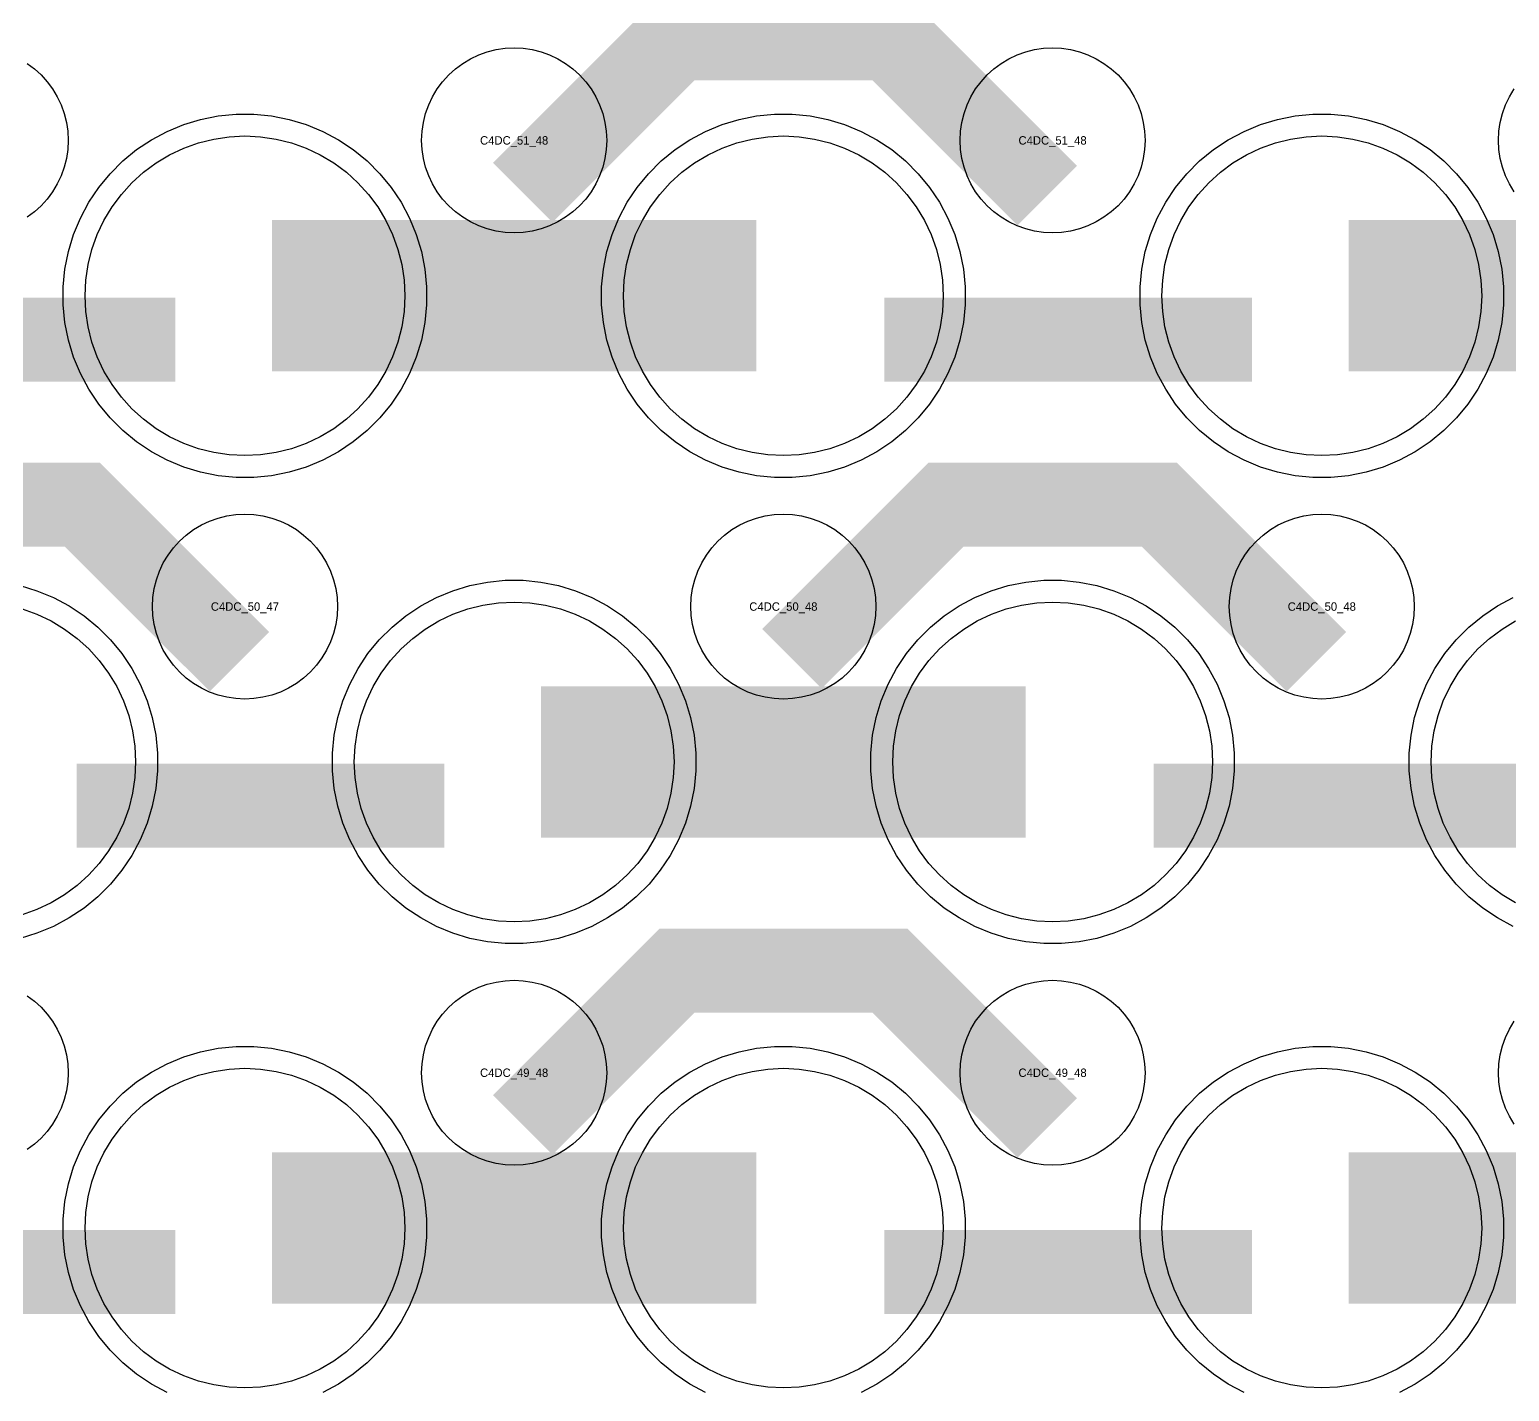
# Model space of a CAD drawing. Extents: x -11880 to 11880, y -14992 to 14992.
# Drawn here: x 3216 to 3655.8, y -8098.5 to -7693.7 of the extents above; entities that cross this region are included whole.
import ezdxf
from ezdxf.enums import TextEntityAlignment as Align

# ---------------------------------------------------------------- set-up
doc = ezdxf.new("R2010")
doc.units = 0
doc.header["$MEASUREMENT"] = 0
for name, color, linetype in [('GDS_775_DT_237', 138, 'CONTINUOUS'), ('RDL1_FS', 34, 'CONTINUOUS'), ('RDL_BS', 160, 'CONTINUOUS')]:
    doc.layers.add(name, color=color, linetype=linetype)

msp = doc.modelspace()

# ---------------------------------------------------------------- linework, layer by layer
at = {"layer": 'RDL1_FS'}
for points in [[(3280, -7820.304), (3275.343, -7820.075), (3270.732, -7819.391), (3266.209, -7818.259), (3261.819, -7816.687), (3257.605, -7814.695), (3253.605, -7812.297), (3249.86, -7809.519), (3246.406, -7806.389), (3243.276, -7802.935), (3240.498, -7799.19), (3238.1, -7795.19), (3236.108, -7790.976), (3234.536, -7786.586), (3233.404, -7782.063), (3232.72, -7777.452), (3232.491, -7772.795), (3232.72, -7768.138), (3233.404, -7763.527), (3234.536, -7759.004), (3236.108, -7754.614), (3238.1, -7750.4), (3240.498, -7746.4), (3243.276, -7742.655), (3246.406, -7739.201), (3249.86, -7736.071), (3253.605, -7733.293), (3257.605, -7730.895), (3261.819, -7728.903), (3266.209, -7727.331), (3270.732, -7726.199), (3275.343, -7725.515), (3280, -7725.286), (3284.657, -7725.515), (3289.268, -7726.199), (3293.791, -7727.331), (3298.181, -7728.903), (3302.395, -7730.895), (3306.395, -7733.293), (3310.14, -7736.071), (3313.594, -7739.201), (3316.724, -7742.655), (3319.502, -7746.4), (3321.9, -7750.4), (3323.892, -7754.614), (3325.464, -7759.004), (3326.596, -7763.527), (3327.28, -7768.138), (3327.509, -7772.795), (3327.28, -7777.452), (3326.596, -7782.063), (3325.464, -7786.586), (3323.892, -7790.976), (3321.9, -7795.19), (3319.502, -7799.19), (3316.724, -7802.935), (3313.594, -7806.389), (3310.14, -7809.519), (3306.395, -7812.297), (3302.395, -7814.695), (3298.181, -7816.687), (3293.791, -7818.259), (3289.268, -7819.391), (3284.657, -7820.075)], [(3440, -7820.304), (3435.343, -7820.075), (3430.732, -7819.391), (3426.209, -7818.259), (3421.819, -7816.687), (3417.605, -7814.695), (3413.605, -7812.297), (3409.86, -7809.519), (3406.406, -7806.389), (3403.276, -7802.935), (3400.498, -7799.19), (3398.1, -7795.19), (3396.108, -7790.976), (3394.536, -7786.586), (3393.404, -7782.063), (3392.72, -7777.452), (3392.491, -7772.795), (3392.72, -7768.138), (3393.404, -7763.527), (3394.536, -7759.004), (3396.108, -7754.614), (3398.1, -7750.4), (3400.498, -7746.4), (3403.276, -7742.655), (3406.406, -7739.201), (3409.86, -7736.071), (3413.605, -7733.293), (3417.605, -7730.895), (3421.819, -7728.903), (3426.209, -7727.331), (3430.732, -7726.199), (3435.343, -7725.515), (3440, -7725.286), (3444.657, -7725.515), (3449.268, -7726.199), (3453.791, -7727.331), (3458.181, -7728.903), (3462.395, -7730.895), (3466.395, -7733.293), (3470.14, -7736.071), (3473.594, -7739.201), (3476.724, -7742.655), (3479.502, -7746.4), (3481.9, -7750.4), (3483.892, -7754.614), (3485.464, -7759.004), (3486.596, -7763.527), (3487.28, -7768.138), (3487.509, -7772.795), (3487.28, -7777.452), (3486.596, -7782.063), (3485.464, -7786.586), (3483.892, -7790.976), (3481.9, -7795.19), (3479.502, -7799.19), (3476.724, -7802.935), (3473.594, -7806.389), (3470.14, -7809.519), (3466.395, -7812.297), (3462.395, -7814.695), (3458.181, -7816.687), (3453.791, -7818.259), (3449.268, -7819.391), (3444.657, -7820.075)], [(3600, -7820.304), (3595.343, -7820.075), (3590.732, -7819.391), (3586.209, -7818.259), (3581.819, -7816.687), (3577.605, -7814.695), (3573.605, -7812.297), (3569.86, -7809.519), (3566.406, -7806.389), (3563.276, -7802.935), (3560.498, -7799.19), (3558.1, -7795.19), (3556.108, -7790.976), (3554.536, -7786.586), (3553.404, -7782.063), (3552.72, -7777.452), (3552.491, -7772.795), (3552.72, -7768.138), (3553.404, -7763.527), (3554.536, -7759.004), (3556.108, -7754.614), (3558.1, -7750.4), (3560.498, -7746.4), (3563.276, -7742.655), (3566.406, -7739.201), (3569.86, -7736.071), (3573.605, -7733.293), (3577.605, -7730.895), (3581.819, -7728.903), (3586.209, -7727.331), (3590.732, -7726.199), (3595.343, -7725.515), (3600, -7725.286), (3604.657, -7725.515), (3609.268, -7726.199), (3613.791, -7727.331), (3618.181, -7728.903), (3622.395, -7730.895), (3626.395, -7733.293), (3630.14, -7736.071), (3633.594, -7739.201), (3636.724, -7742.655), (3639.502, -7746.4), (3641.9, -7750.4), (3643.892, -7754.614), (3645.464, -7759.004), (3646.596, -7763.527), (3647.28, -7768.138), (3647.509, -7772.795), (3647.28, -7777.452), (3646.596, -7782.063), (3645.464, -7786.586), (3643.892, -7790.976), (3641.9, -7795.19), (3639.502, -7799.19), (3636.724, -7802.935), (3633.594, -7806.389), (3630.14, -7809.519), (3626.395, -7812.297), (3622.395, -7814.695), (3618.181, -7816.687), (3613.791, -7818.259), (3609.268, -7819.391), (3604.657, -7820.075)]]:
    msp.add_lwpolyline(points, close=True, dxfattribs=at)
for points in [[(3288.002, -7772.795, 45, 45, 0), (3360.002, -7772.795, 45, 45, 0)], [(3360.002, -7772.795, 45, 45, 0), (3432.002, -7772.795, 45, 45, 0)], [(3608.002, -7772.795, 45, 45, 0), (3680.002, -7772.795, 45, 45, 0)]]:
    msp.add_lwpolyline(points, format="xyseb", dxfattribs=at)
at = {"layer": 'RDL1_FS', "color": 241, "true_color": 0xf7abae}
for points in [[(3213.791, -7865.896), (3218.181, -7867.468), (3222.395, -7869.46), (3226.395, -7871.858), (3230.14, -7874.636), (3233.594, -7877.766), (3236.724, -7881.22), (3239.502, -7884.965), (3241.9, -7888.965), (3243.892, -7893.179), (3245.464, -7897.569), (3246.596, -7902.092), (3247.28, -7906.703), (3247.509, -7911.36), (3247.28, -7916.017), (3246.596, -7920.628), (3245.464, -7925.151), (3243.892, -7929.541), (3241.9, -7933.755), (3239.502, -7937.755), (3236.724, -7941.5), (3233.594, -7944.954), (3230.14, -7948.084), (3226.395, -7950.862), (3222.395, -7953.26), (3218.181, -7955.252), (3213.791, -7956.824)], [(3657.605, -7953.26), (3653.605, -7950.862), (3649.86, -7948.084), (3646.406, -7944.954), (3643.276, -7941.5), (3640.498, -7937.755), (3638.1, -7933.755), (3636.108, -7929.541), (3634.536, -7925.151), (3633.404, -7920.628), (3632.72, -7916.017), (3632.491, -7911.36), (3632.72, -7906.703), (3633.404, -7902.092), (3634.536, -7897.569), (3636.108, -7893.179), (3638.1, -7888.965), (3640.498, -7884.965), (3643.276, -7881.22), (3646.406, -7877.766), (3649.86, -7874.636), (3653.605, -7871.858), (3657.605, -7869.46)]]:
    msp.add_lwpolyline(points, dxfattribs=at)
for points in [[(3360, -7958.869), (3355.343, -7958.64), (3350.732, -7957.956), (3346.209, -7956.824), (3341.819, -7955.252), (3337.605, -7953.26), (3333.605, -7950.862), (3329.86, -7948.084), (3326.406, -7944.954), (3323.276, -7941.5), (3320.498, -7937.755), (3318.1, -7933.755), (3316.108, -7929.541), (3314.536, -7925.151), (3313.404, -7920.628), (3312.72, -7916.017), (3312.491, -7911.36), (3312.72, -7906.703), (3313.404, -7902.092), (3314.536, -7897.569), (3316.108, -7893.179), (3318.1, -7888.965), (3320.498, -7884.965), (3323.276, -7881.22), (3326.406, -7877.766), (3329.86, -7874.636), (3333.605, -7871.858), (3337.605, -7869.46), (3341.819, -7867.468), (3346.209, -7865.896), (3350.732, -7864.764), (3355.343, -7864.08), (3360, -7863.851), (3364.657, -7864.08), (3369.268, -7864.764), (3373.791, -7865.896), (3378.181, -7867.468), (3382.395, -7869.46), (3386.395, -7871.858), (3390.14, -7874.636), (3393.594, -7877.766), (3396.724, -7881.22), (3399.502, -7884.965), (3401.9, -7888.965), (3403.892, -7893.179), (3405.464, -7897.569), (3406.596, -7902.092), (3407.28, -7906.703), (3407.509, -7911.36), (3407.28, -7916.017), (3406.596, -7920.628), (3405.464, -7925.151), (3403.892, -7929.541), (3401.9, -7933.755), (3399.502, -7937.755), (3396.724, -7941.5), (3393.594, -7944.954), (3390.14, -7948.084), (3386.395, -7950.862), (3382.395, -7953.26), (3378.181, -7955.252), (3373.791, -7956.824), (3369.268, -7957.956), (3364.657, -7958.64)], [(3520, -7958.869), (3515.343, -7958.64), (3510.732, -7957.956), (3506.209, -7956.824), (3501.819, -7955.252), (3497.605, -7953.26), (3493.605, -7950.862), (3489.86, -7948.084), (3486.406, -7944.954), (3483.276, -7941.5), (3480.498, -7937.755), (3478.1, -7933.755), (3476.108, -7929.541), (3474.536, -7925.151), (3473.404, -7920.628), (3472.72, -7916.017), (3472.491, -7911.36), (3472.72, -7906.703), (3473.404, -7902.092), (3474.536, -7897.569), (3476.108, -7893.179), (3478.1, -7888.965), (3480.498, -7884.965), (3483.276, -7881.22), (3486.406, -7877.766), (3489.86, -7874.636), (3493.605, -7871.858), (3497.605, -7869.46), (3501.819, -7867.468), (3506.209, -7865.896), (3510.732, -7864.764), (3515.343, -7864.08), (3520, -7863.851), (3524.657, -7864.08), (3529.268, -7864.764), (3533.791, -7865.896), (3538.181, -7867.468), (3542.395, -7869.46), (3546.395, -7871.858), (3550.14, -7874.636), (3553.594, -7877.766), (3556.724, -7881.22), (3559.502, -7884.965), (3561.9, -7888.965), (3563.892, -7893.179), (3565.464, -7897.569), (3566.596, -7902.092), (3567.28, -7906.703), (3567.509, -7911.36), (3567.28, -7916.017), (3566.596, -7920.628), (3565.464, -7925.151), (3563.892, -7929.541), (3561.9, -7933.755), (3559.502, -7937.755), (3556.724, -7941.5), (3553.594, -7944.954), (3550.14, -7948.084), (3546.395, -7950.862), (3542.395, -7953.26), (3538.181, -7955.252), (3533.791, -7956.824), (3529.268, -7957.956), (3524.657, -7958.64)], [(3280, -8097.434), (3275.343, -8097.205), (3270.732, -8096.521), (3266.209, -8095.389), (3261.819, -8093.817), (3257.605, -8091.825), (3253.605, -8089.427), (3249.86, -8086.649), (3246.406, -8083.519), (3243.276, -8080.065), (3240.498, -8076.32), (3238.1, -8072.32), (3236.108, -8068.106), (3234.536, -8063.716), (3233.404, -8059.193), (3232.72, -8054.582), (3232.491, -8049.925), (3232.72, -8045.268), (3233.404, -8040.657), (3234.536, -8036.134), (3236.108, -8031.744), (3238.1, -8027.53), (3240.498, -8023.53), (3243.276, -8019.785), (3246.406, -8016.331), (3249.86, -8013.201), (3253.605, -8010.423), (3257.605, -8008.025), (3261.819, -8006.033), (3266.209, -8004.461), (3270.732, -8003.329), (3275.343, -8002.645), (3280, -8002.416), (3284.657, -8002.645), (3289.268, -8003.329), (3293.791, -8004.461), (3298.181, -8006.033), (3302.395, -8008.025), (3306.395, -8010.423), (3310.14, -8013.201), (3313.594, -8016.331), (3316.724, -8019.785), (3319.502, -8023.53), (3321.9, -8027.53), (3323.892, -8031.744), (3325.464, -8036.134), (3326.596, -8040.657), (3327.28, -8045.268), (3327.509, -8049.925), (3327.28, -8054.582), (3326.596, -8059.193), (3325.464, -8063.716), (3323.892, -8068.106), (3321.9, -8072.32), (3319.502, -8076.32), (3316.724, -8080.065), (3313.594, -8083.519), (3310.14, -8086.649), (3306.395, -8089.427), (3302.395, -8091.825), (3298.181, -8093.817), (3293.791, -8095.389), (3289.268, -8096.521), (3284.657, -8097.205)], [(3440, -8097.434), (3435.343, -8097.205), (3430.732, -8096.521), (3426.209, -8095.389), (3421.819, -8093.817), (3417.605, -8091.825), (3413.605, -8089.427), (3409.86, -8086.649), (3406.406, -8083.519), (3403.276, -8080.065), (3400.498, -8076.32), (3398.1, -8072.32), (3396.108, -8068.106), (3394.536, -8063.716), (3393.404, -8059.193), (3392.72, -8054.582), (3392.491, -8049.925), (3392.72, -8045.268), (3393.404, -8040.657), (3394.536, -8036.134), (3396.108, -8031.744), (3398.1, -8027.53), (3400.498, -8023.53), (3403.276, -8019.785), (3406.406, -8016.331), (3409.86, -8013.201), (3413.605, -8010.423), (3417.605, -8008.025), (3421.819, -8006.033), (3426.209, -8004.461), (3430.732, -8003.329), (3435.343, -8002.645), (3440, -8002.416), (3444.657, -8002.645), (3449.268, -8003.329), (3453.791, -8004.461), (3458.181, -8006.033), (3462.395, -8008.025), (3466.395, -8010.423), (3470.14, -8013.201), (3473.594, -8016.331), (3476.724, -8019.785), (3479.502, -8023.53), (3481.9, -8027.53), (3483.892, -8031.744), (3485.464, -8036.134), (3486.596, -8040.657), (3487.28, -8045.268), (3487.509, -8049.925), (3487.28, -8054.582), (3486.596, -8059.193), (3485.464, -8063.716), (3483.892, -8068.106), (3481.9, -8072.32), (3479.502, -8076.32), (3476.724, -8080.065), (3473.594, -8083.519), (3470.14, -8086.649), (3466.395, -8089.427), (3462.395, -8091.825), (3458.181, -8093.817), (3453.791, -8095.389), (3449.268, -8096.521), (3444.657, -8097.205)], [(3600, -8097.434), (3595.343, -8097.205), (3590.732, -8096.521), (3586.209, -8095.389), (3581.819, -8093.817), (3577.605, -8091.825), (3573.605, -8089.427), (3569.86, -8086.649), (3566.406, -8083.519), (3563.276, -8080.065), (3560.498, -8076.32), (3558.1, -8072.32), (3556.108, -8068.106), (3554.536, -8063.716), (3553.404, -8059.193), (3552.72, -8054.582), (3552.491, -8049.925), (3552.72, -8045.268), (3553.404, -8040.657), (3554.536, -8036.134), (3556.108, -8031.744), (3558.1, -8027.53), (3560.498, -8023.53), (3563.276, -8019.785), (3566.406, -8016.331), (3569.86, -8013.201), (3573.605, -8010.423), (3577.605, -8008.025), (3581.819, -8006.033), (3586.209, -8004.461), (3590.732, -8003.329), (3595.343, -8002.645), (3600, -8002.416), (3604.657, -8002.645), (3609.268, -8003.329), (3613.791, -8004.461), (3618.181, -8006.033), (3622.395, -8008.025), (3626.395, -8010.423), (3630.14, -8013.201), (3633.594, -8016.331), (3636.724, -8019.785), (3639.502, -8023.53), (3641.9, -8027.53), (3643.892, -8031.744), (3645.464, -8036.134), (3646.596, -8040.657), (3647.28, -8045.268), (3647.509, -8049.925), (3647.28, -8054.582), (3646.596, -8059.193), (3645.464, -8063.716), (3643.892, -8068.106), (3641.9, -8072.32), (3639.502, -8076.32), (3636.724, -8080.065), (3633.594, -8083.519), (3630.14, -8086.649), (3626.395, -8089.427), (3622.395, -8091.825), (3618.181, -8093.817), (3613.791, -8095.389), (3609.268, -8096.521), (3604.657, -8097.205)]]:
    msp.add_lwpolyline(points, close=True, dxfattribs=at)
for points in [[(3368.002, -7911.36, 45, 45, 0), (3440.002, -7911.36, 45, 45, 0)], [(3440.002, -7911.36, 45, 45, 0), (3512.002, -7911.36, 45, 45, 0)], [(3288.002, -8049.925, 45, 45, 0), (3360.002, -8049.925, 45, 45, 0)], [(3360.002, -8049.925, 45, 45, 0), (3432.002, -8049.925, 45, 45, 0)], [(3608.002, -8049.925, 45, 45, 0), (3680.002, -8049.925, 45, 45, 0)]]:
    msp.add_lwpolyline(points, format="xyseb", dxfattribs=at)
at = {"layer": 'RDL_BS'}
for points in [[(3362.562, -7742.109, 25, 25, 0), (3408.377, -7696.294, 25, 25, 0), (3441.93, -7696.294, 25, 25, 0)], [(3518.401, -7743.008, 25, 25, 0), (3471.687, -7696.294, 25, 25, 0), (3441.929, -7696.294, 25, 25, 0)], [(3150.016, -7785.808, 25, 25, 0), (3259.281, -7785.808, 25, 25, 0)], [(3470.016, -7785.808, 25, 25, 0), (3579.281, -7785.808, 25, 25, 0)], [(3278.401, -7881.573, 25, 25, 0), (3231.687, -7834.859, 25, 25, 0), (3201.929, -7834.859, 25, 25, 0)], [(3442.562, -7880.674, 25, 25, 0), (3488.377, -7834.859, 25, 25, 0), (3521.93, -7834.859, 25, 25, 0)], [(3598.401, -7881.573, 25, 25, 0), (3551.687, -7834.859, 25, 25, 0), (3521.929, -7834.859, 25, 25, 0)], [(3362.562, -8019.239, 25, 25, 0), (3408.377, -7973.424, 25, 25, 0), (3441.93, -7973.424, 25, 25, 0)], [(3518.401, -8020.138, 25, 25, 0), (3471.687, -7973.424, 25, 25, 0), (3441.929, -7973.424, 25, 25, 0)]]:
    msp.add_lwpolyline(points, format="xyseb", dxfattribs=at)
for points in [[(3360, -7754.101), (3357.307, -7753.969), (3354.635, -7753.573), (3352.016, -7752.916), (3349.481, -7752.009), (3347.044, -7750.857), (3344.72, -7749.464), (3342.557, -7747.861), (3340.558, -7746.049), (3338.746, -7744.05), (3337.143, -7741.887), (3335.75, -7739.563), (3334.598, -7737.126), (3333.691, -7734.591), (3333.034, -7731.972), (3332.638, -7729.3), (3332.506, -7726.607), (3332.638, -7723.914), (3333.034, -7721.242), (3333.691, -7718.623), (3334.598, -7716.088), (3335.75, -7713.651), (3337.143, -7711.327), (3338.746, -7709.164), (3340.558, -7707.165), (3342.557, -7705.353), (3344.72, -7703.75), (3347.044, -7702.357), (3349.481, -7701.205), (3352.016, -7700.298), (3354.635, -7699.641), (3357.307, -7699.245), (3360, -7699.113), (3362.693, -7699.245), (3365.365, -7699.641), (3367.984, -7700.298), (3370.519, -7701.205), (3372.956, -7702.357), (3375.28, -7703.75), (3377.443, -7705.353), (3379.442, -7707.165), (3381.254, -7709.164), (3382.857, -7711.327), (3384.25, -7713.651), (3385.402, -7716.088), (3386.309, -7718.623), (3386.966, -7721.242), (3387.362, -7723.914), (3387.494, -7726.607), (3387.362, -7729.3), (3386.966, -7731.972), (3386.309, -7734.591), (3385.402, -7737.126), (3384.25, -7739.563), (3382.857, -7741.887), (3381.254, -7744.05), (3379.442, -7746.049), (3377.443, -7747.861), (3375.28, -7749.464), (3372.956, -7750.857), (3370.519, -7752.009), (3367.984, -7752.916), (3365.365, -7753.573), (3362.693, -7753.969)], [(3520, -7754.101), (3517.307, -7753.969), (3514.635, -7753.573), (3512.016, -7752.916), (3509.481, -7752.009), (3507.044, -7750.857), (3504.72, -7749.464), (3502.557, -7747.861), (3500.558, -7746.049), (3498.746, -7744.05), (3497.143, -7741.887), (3495.75, -7739.563), (3494.598, -7737.126), (3493.691, -7734.591), (3493.034, -7731.972), (3492.638, -7729.3), (3492.506, -7726.607), (3492.638, -7723.914), (3493.034, -7721.242), (3493.691, -7718.623), (3494.598, -7716.088), (3495.75, -7713.651), (3497.143, -7711.327), (3498.746, -7709.164), (3500.558, -7707.165), (3502.557, -7705.353), (3504.72, -7703.75), (3507.044, -7702.357), (3509.481, -7701.205), (3512.016, -7700.298), (3514.635, -7699.641), (3517.307, -7699.245), (3520, -7699.113), (3522.693, -7699.245), (3525.365, -7699.641), (3527.984, -7700.298), (3530.519, -7701.205), (3532.956, -7702.357), (3535.28, -7703.75), (3537.443, -7705.353), (3539.442, -7707.165), (3541.254, -7709.164), (3542.857, -7711.327), (3544.25, -7713.651), (3545.402, -7716.088), (3546.309, -7718.623), (3546.966, -7721.242), (3547.362, -7723.914), (3547.494, -7726.607), (3547.362, -7729.3), (3546.966, -7731.972), (3546.309, -7734.591), (3545.402, -7737.126), (3544.25, -7739.563), (3542.857, -7741.887), (3541.254, -7744.05), (3539.442, -7746.049), (3537.443, -7747.861), (3535.28, -7749.464), (3532.956, -7750.857), (3530.519, -7752.009), (3527.984, -7752.916), (3525.365, -7753.573), (3522.693, -7753.969)], [(3277.356, -7826.795), (3272.062, -7826.278), (3266.835, -7825.232), (3261.795, -7823.701), (3256.885, -7821.67), (3252.223, -7819.178), (3247.809, -7816.231), (3243.708, -7812.869), (3239.926, -7809.087), (3236.564, -7804.986), (3233.617, -7800.572), (3231.125, -7795.91), (3229.094, -7791), (3227.563, -7785.96), (3226.517, -7780.733), (3226, -7775.439), (3226, -7770.151), (3226.517, -7764.857), (3227.563, -7759.63), (3229.094, -7754.59), (3231.125, -7749.68), (3233.617, -7745.018), (3236.564, -7740.604), (3239.926, -7736.503), (3243.708, -7732.721), (3247.809, -7729.359), (3252.223, -7726.412), (3256.885, -7723.92), (3261.795, -7721.889), (3266.835, -7720.358), (3272.062, -7719.312), (3277.356, -7718.795), (3282.644, -7718.795), (3287.938, -7719.312), (3293.165, -7720.358), (3298.205, -7721.889), (3303.115, -7723.92), (3307.777, -7726.412), (3312.191, -7729.359), (3316.292, -7732.721), (3320.074, -7736.503), (3323.436, -7740.604), (3326.383, -7745.018), (3328.875, -7749.68), (3330.906, -7754.59), (3332.437, -7759.63), (3333.483, -7764.857), (3334, -7770.151), (3334, -7775.439), (3333.483, -7780.733), (3332.437, -7785.96), (3330.906, -7791), (3328.875, -7795.91), (3326.383, -7800.572), (3323.436, -7804.986), (3320.074, -7809.087), (3316.292, -7812.869), (3312.191, -7816.231), (3307.777, -7819.178), (3303.115, -7821.67), (3298.205, -7823.701), (3293.165, -7825.232), (3287.938, -7826.278), (3282.644, -7826.795)], [(3437.356, -7826.795), (3432.062, -7826.278), (3426.835, -7825.232), (3421.795, -7823.701), (3416.885, -7821.67), (3412.223, -7819.178), (3407.809, -7816.231), (3403.708, -7812.869), (3399.926, -7809.087), (3396.564, -7804.986), (3393.617, -7800.572), (3391.125, -7795.91), (3389.094, -7791), (3387.563, -7785.96), (3386.517, -7780.733), (3386, -7775.439), (3386, -7770.151), (3386.517, -7764.857), (3387.563, -7759.63), (3389.094, -7754.59), (3391.125, -7749.68), (3393.617, -7745.018), (3396.564, -7740.604), (3399.926, -7736.503), (3403.708, -7732.721), (3407.809, -7729.359), (3412.223, -7726.412), (3416.885, -7723.92), (3421.795, -7721.889), (3426.835, -7720.358), (3432.062, -7719.312), (3437.356, -7718.795), (3442.644, -7718.795), (3447.938, -7719.312), (3453.165, -7720.358), (3458.205, -7721.889), (3463.115, -7723.92), (3467.777, -7726.412), (3472.191, -7729.359), (3476.292, -7732.721), (3480.074, -7736.503), (3483.436, -7740.604), (3486.383, -7745.018), (3488.875, -7749.68), (3490.906, -7754.59), (3492.437, -7759.63), (3493.483, -7764.857), (3494, -7770.151), (3494, -7775.439), (3493.483, -7780.733), (3492.437, -7785.96), (3490.906, -7791), (3488.875, -7795.91), (3486.383, -7800.572), (3483.436, -7804.986), (3480.074, -7809.087), (3476.292, -7812.869), (3472.191, -7816.231), (3467.777, -7819.178), (3463.115, -7821.67), (3458.205, -7823.701), (3453.165, -7825.232), (3447.938, -7826.278), (3442.644, -7826.795)], [(3597.356, -7826.795), (3592.062, -7826.278), (3586.835, -7825.232), (3581.795, -7823.701), (3576.885, -7821.67), (3572.223, -7819.178), (3567.809, -7816.231), (3563.708, -7812.869), (3559.926, -7809.087), (3556.564, -7804.986), (3553.617, -7800.572), (3551.125, -7795.91), (3549.094, -7791), (3547.563, -7785.96), (3546.517, -7780.733), (3546, -7775.439), (3546, -7770.151), (3546.517, -7764.857), (3547.563, -7759.63), (3549.094, -7754.59), (3551.125, -7749.68), (3553.617, -7745.018), (3556.564, -7740.604), (3559.926, -7736.503), (3563.708, -7732.721), (3567.809, -7729.359), (3572.223, -7726.412), (3576.885, -7723.92), (3581.795, -7721.889), (3586.835, -7720.358), (3592.062, -7719.312), (3597.356, -7718.795), (3602.644, -7718.795), (3607.938, -7719.312), (3613.165, -7720.358), (3618.205, -7721.889), (3623.115, -7723.92), (3627.777, -7726.412), (3632.191, -7729.359), (3636.292, -7732.721), (3640.074, -7736.503), (3643.436, -7740.604), (3646.383, -7745.018), (3648.875, -7749.68), (3650.906, -7754.59), (3652.437, -7759.63), (3653.483, -7764.857), (3654, -7770.151), (3654, -7775.439), (3653.483, -7780.733), (3652.437, -7785.96), (3650.906, -7791), (3648.875, -7795.91), (3646.383, -7800.572), (3643.436, -7804.986), (3640.074, -7809.087), (3636.292, -7812.869), (3632.191, -7816.231), (3627.777, -7819.178), (3623.115, -7821.67), (3618.205, -7823.701), (3613.165, -7825.232), (3607.938, -7826.278), (3602.644, -7826.795)], [(3280, -7892.666), (3277.307, -7892.534), (3274.635, -7892.138), (3272.016, -7891.481), (3269.481, -7890.574), (3267.044, -7889.422), (3264.72, -7888.029), (3262.557, -7886.426), (3260.558, -7884.614), (3258.746, -7882.615), (3257.143, -7880.452), (3255.75, -7878.128), (3254.598, -7875.691), (3253.691, -7873.156), (3253.034, -7870.537), (3252.638, -7867.865), (3252.506, -7865.172), (3252.638, -7862.479), (3253.034, -7859.807), (3253.691, -7857.188), (3254.598, -7854.653), (3255.75, -7852.216), (3257.143, -7849.892), (3258.746, -7847.729), (3260.558, -7845.73), (3262.557, -7843.918), (3264.72, -7842.315), (3267.044, -7840.922), (3269.481, -7839.77), (3272.016, -7838.863), (3274.635, -7838.206), (3277.307, -7837.81), (3280, -7837.678), (3282.693, -7837.81), (3285.365, -7838.206), (3287.984, -7838.863), (3290.519, -7839.77), (3292.956, -7840.922), (3295.28, -7842.315), (3297.443, -7843.918), (3299.442, -7845.73), (3301.254, -7847.729), (3302.857, -7849.892), (3304.25, -7852.216), (3305.402, -7854.653), (3306.309, -7857.188), (3306.966, -7859.807), (3307.362, -7862.479), (3307.494, -7865.172), (3307.362, -7867.865), (3306.966, -7870.537), (3306.309, -7873.156), (3305.402, -7875.691), (3304.25, -7878.128), (3302.857, -7880.452), (3301.254, -7882.615), (3299.442, -7884.614), (3297.443, -7886.426), (3295.28, -7888.029), (3292.956, -7889.422), (3290.519, -7890.574), (3287.984, -7891.481), (3285.365, -7892.138), (3282.693, -7892.534)], [(3440, -7892.666), (3437.307, -7892.534), (3434.635, -7892.138), (3432.016, -7891.481), (3429.481, -7890.574), (3427.044, -7889.422), (3424.72, -7888.029), (3422.557, -7886.426), (3420.558, -7884.614), (3418.746, -7882.615), (3417.143, -7880.452), (3415.75, -7878.128), (3414.598, -7875.691), (3413.691, -7873.156), (3413.034, -7870.537), (3412.638, -7867.865), (3412.506, -7865.172), (3412.638, -7862.479), (3413.034, -7859.807), (3413.691, -7857.188), (3414.598, -7854.653), (3415.75, -7852.216), (3417.143, -7849.892), (3418.746, -7847.729), (3420.558, -7845.73), (3422.557, -7843.918), (3424.72, -7842.315), (3427.044, -7840.922), (3429.481, -7839.77), (3432.016, -7838.863), (3434.635, -7838.206), (3437.307, -7837.81), (3440, -7837.678), (3442.693, -7837.81), (3445.365, -7838.206), (3447.984, -7838.863), (3450.519, -7839.77), (3452.956, -7840.922), (3455.28, -7842.315), (3457.443, -7843.918), (3459.442, -7845.73), (3461.254, -7847.729), (3462.857, -7849.892), (3464.25, -7852.216), (3465.402, -7854.653), (3466.309, -7857.188), (3466.966, -7859.807), (3467.362, -7862.479), (3467.494, -7865.172), (3467.362, -7867.865), (3466.966, -7870.537), (3466.309, -7873.156), (3465.402, -7875.691), (3464.25, -7878.128), (3462.857, -7880.452), (3461.254, -7882.615), (3459.442, -7884.614), (3457.443, -7886.426), (3455.28, -7888.029), (3452.956, -7889.422), (3450.519, -7890.574), (3447.984, -7891.481), (3445.365, -7892.138), (3442.693, -7892.534)], [(3600, -7892.666), (3597.307, -7892.534), (3594.635, -7892.138), (3592.016, -7891.481), (3589.481, -7890.574), (3587.044, -7889.422), (3584.72, -7888.029), (3582.557, -7886.426), (3580.558, -7884.614), (3578.746, -7882.615), (3577.143, -7880.452), (3575.75, -7878.128), (3574.598, -7875.691), (3573.691, -7873.156), (3573.034, -7870.537), (3572.638, -7867.865), (3572.506, -7865.172), (3572.638, -7862.479), (3573.034, -7859.807), (3573.691, -7857.188), (3574.598, -7854.653), (3575.75, -7852.216), (3577.143, -7849.892), (3578.746, -7847.729), (3580.558, -7845.73), (3582.557, -7843.918), (3584.72, -7842.315), (3587.044, -7840.922), (3589.481, -7839.77), (3592.016, -7838.863), (3594.635, -7838.206), (3597.307, -7837.81), (3600, -7837.678), (3602.693, -7837.81), (3605.365, -7838.206), (3607.984, -7838.863), (3610.519, -7839.77), (3612.956, -7840.922), (3615.28, -7842.315), (3617.443, -7843.918), (3619.442, -7845.73), (3621.254, -7847.729), (3622.857, -7849.892), (3624.25, -7852.216), (3625.402, -7854.653), (3626.309, -7857.188), (3626.966, -7859.807), (3627.362, -7862.479), (3627.494, -7865.172), (3627.362, -7867.865), (3626.966, -7870.537), (3626.309, -7873.156), (3625.402, -7875.691), (3624.25, -7878.128), (3622.857, -7880.452), (3621.254, -7882.615), (3619.442, -7884.614), (3617.443, -7886.426), (3615.28, -7888.029), (3612.956, -7889.422), (3610.519, -7890.574), (3607.984, -7891.481), (3605.365, -7892.138), (3602.693, -7892.534)], [(3360, -8031.231), (3357.307, -8031.099), (3354.635, -8030.703), (3352.016, -8030.046), (3349.481, -8029.139), (3347.044, -8027.987), (3344.72, -8026.594), (3342.557, -8024.991), (3340.558, -8023.179), (3338.746, -8021.18), (3337.143, -8019.017), (3335.75, -8016.693), (3334.598, -8014.256), (3333.691, -8011.721), (3333.034, -8009.102), (3332.638, -8006.43), (3332.506, -8003.737), (3332.638, -8001.044), (3333.034, -7998.372), (3333.691, -7995.753), (3334.598, -7993.218), (3335.75, -7990.781), (3337.143, -7988.457), (3338.746, -7986.294), (3340.558, -7984.295), (3342.557, -7982.483), (3344.72, -7980.88), (3347.044, -7979.487), (3349.481, -7978.335), (3352.016, -7977.428), (3354.635, -7976.771), (3357.307, -7976.375), (3360, -7976.243), (3362.693, -7976.375), (3365.365, -7976.771), (3367.984, -7977.428), (3370.519, -7978.335), (3372.956, -7979.487), (3375.28, -7980.88), (3377.443, -7982.483), (3379.442, -7984.295), (3381.254, -7986.294), (3382.857, -7988.457), (3384.25, -7990.781), (3385.402, -7993.218), (3386.309, -7995.753), (3386.966, -7998.372), (3387.362, -8001.044), (3387.494, -8003.737), (3387.362, -8006.43), (3386.966, -8009.102), (3386.309, -8011.721), (3385.402, -8014.256), (3384.25, -8016.693), (3382.857, -8019.017), (3381.254, -8021.18), (3379.442, -8023.179), (3377.443, -8024.991), (3375.28, -8026.594), (3372.956, -8027.987), (3370.519, -8029.139), (3367.984, -8030.046), (3365.365, -8030.703), (3362.693, -8031.099)], [(3520, -8031.231), (3517.307, -8031.099), (3514.635, -8030.703), (3512.016, -8030.046), (3509.481, -8029.139), (3507.044, -8027.987), (3504.72, -8026.594), (3502.557, -8024.991), (3500.558, -8023.179), (3498.746, -8021.18), (3497.143, -8019.017), (3495.75, -8016.693), (3494.598, -8014.256), (3493.691, -8011.721), (3493.034, -8009.102), (3492.638, -8006.43), (3492.506, -8003.737), (3492.638, -8001.044), (3493.034, -7998.372), (3493.691, -7995.753), (3494.598, -7993.218), (3495.75, -7990.781), (3497.143, -7988.457), (3498.746, -7986.294), (3500.558, -7984.295), (3502.557, -7982.483), (3504.72, -7980.88), (3507.044, -7979.487), (3509.481, -7978.335), (3512.016, -7977.428), (3514.635, -7976.771), (3517.307, -7976.375), (3520, -7976.243), (3522.693, -7976.375), (3525.365, -7976.771), (3527.984, -7977.428), (3530.519, -7978.335), (3532.956, -7979.487), (3535.28, -7980.88), (3537.443, -7982.483), (3539.442, -7984.295), (3541.254, -7986.294), (3542.857, -7988.457), (3544.25, -7990.781), (3545.402, -7993.218), (3546.309, -7995.753), (3546.966, -7998.372), (3547.362, -8001.044), (3547.494, -8003.737), (3547.362, -8006.43), (3546.966, -8009.102), (3546.309, -8011.721), (3545.402, -8014.256), (3544.25, -8016.693), (3542.857, -8019.017), (3541.254, -8021.18), (3539.442, -8023.179), (3537.443, -8024.991), (3535.28, -8026.594), (3532.956, -8027.987), (3530.519, -8029.139), (3527.984, -8030.046), (3525.365, -8030.703), (3522.693, -8031.099)]]:
    msp.add_lwpolyline(points, close=True, dxfattribs=at)
for points in [[(3215.28, -7703.75), (3217.443, -7705.353), (3219.442, -7707.165), (3221.254, -7709.164), (3222.857, -7711.327), (3224.25, -7713.651), (3225.402, -7716.088), (3226.309, -7718.623), (3226.966, -7721.242), (3227.362, -7723.914), (3227.494, -7726.607), (3227.362, -7729.3), (3226.966, -7731.972), (3226.309, -7734.591), (3225.402, -7737.126), (3224.25, -7739.563), (3222.857, -7741.887), (3221.254, -7744.05), (3219.442, -7746.049), (3217.443, -7747.861), (3215.28, -7749.464)], [(3657.143, -7741.887), (3655.75, -7739.563), (3654.598, -7737.126), (3653.691, -7734.591), (3653.034, -7731.972), (3652.638, -7729.3), (3652.506, -7726.607), (3652.638, -7723.914), (3653.034, -7721.242), (3653.691, -7718.623), (3654.598, -7716.088), (3655.75, -7713.651), (3657.143, -7711.327)], [(3215.28, -7980.88), (3217.443, -7982.483), (3219.442, -7984.295), (3221.254, -7986.294), (3222.857, -7988.457), (3224.25, -7990.781), (3225.402, -7993.218), (3226.309, -7995.753), (3226.966, -7998.372), (3227.362, -8001.044), (3227.494, -8003.737), (3227.362, -8006.43), (3226.966, -8009.102), (3226.309, -8011.721), (3225.402, -8014.256), (3224.25, -8016.693), (3222.857, -8019.017), (3221.254, -8021.18), (3219.442, -8023.179), (3217.443, -8024.991), (3215.28, -8026.594)], [(3657.143, -8019.017), (3655.75, -8016.693), (3654.598, -8014.256), (3653.691, -8011.721), (3653.034, -8009.102), (3652.638, -8006.43), (3652.506, -8003.737), (3652.638, -8001.044), (3653.034, -7998.372), (3653.691, -7995.753), (3654.598, -7993.218), (3655.75, -7990.781), (3657.143, -7988.457)]]:
    msp.add_lwpolyline(points, dxfattribs=at)
at = {"layer": 'RDL_BS', "color": 241, "true_color": 0xf7abae}
for points in [[(3357.356, -7965.36), (3352.062, -7964.843), (3346.835, -7963.797), (3341.795, -7962.266), (3336.885, -7960.235), (3332.223, -7957.743), (3327.809, -7954.796), (3323.708, -7951.434), (3319.926, -7947.652), (3316.564, -7943.551), (3313.617, -7939.137), (3311.125, -7934.475), (3309.094, -7929.565), (3307.563, -7924.525), (3306.517, -7919.298), (3306, -7914.004), (3306, -7908.716), (3306.517, -7903.422), (3307.563, -7898.195), (3309.094, -7893.155), (3311.125, -7888.245), (3313.617, -7883.583), (3316.564, -7879.169), (3319.926, -7875.068), (3323.708, -7871.286), (3327.809, -7867.924), (3332.223, -7864.977), (3336.885, -7862.485), (3341.795, -7860.454), (3346.835, -7858.923), (3352.062, -7857.877), (3357.356, -7857.36), (3362.644, -7857.36), (3367.938, -7857.877), (3373.165, -7858.923), (3378.205, -7860.454), (3383.115, -7862.485), (3387.777, -7864.977), (3392.191, -7867.924), (3396.292, -7871.286), (3400.074, -7875.068), (3403.436, -7879.169), (3406.383, -7883.583), (3408.875, -7888.245), (3410.906, -7893.155), (3412.437, -7898.195), (3413.483, -7903.422), (3414, -7908.716), (3414, -7914.004), (3413.483, -7919.298), (3412.437, -7924.525), (3410.906, -7929.565), (3408.875, -7934.475), (3406.383, -7939.137), (3403.436, -7943.551), (3400.074, -7947.652), (3396.292, -7951.434), (3392.191, -7954.796), (3387.777, -7957.743), (3383.115, -7960.235), (3378.205, -7962.266), (3373.165, -7963.797), (3367.938, -7964.843), (3362.644, -7965.36)], [(3517.356, -7965.36), (3512.062, -7964.843), (3506.835, -7963.797), (3501.795, -7962.266), (3496.885, -7960.235), (3492.223, -7957.743), (3487.809, -7954.796), (3483.708, -7951.434), (3479.926, -7947.652), (3476.564, -7943.551), (3473.617, -7939.137), (3471.125, -7934.475), (3469.094, -7929.565), (3467.563, -7924.525), (3466.517, -7919.298), (3466, -7914.004), (3466, -7908.716), (3466.517, -7903.422), (3467.563, -7898.195), (3469.094, -7893.155), (3471.125, -7888.245), (3473.617, -7883.583), (3476.564, -7879.169), (3479.926, -7875.068), (3483.708, -7871.286), (3487.809, -7867.924), (3492.223, -7864.977), (3496.885, -7862.485), (3501.795, -7860.454), (3506.835, -7858.923), (3512.062, -7857.877), (3517.356, -7857.36), (3522.644, -7857.36), (3527.938, -7857.877), (3533.165, -7858.923), (3538.205, -7860.454), (3543.115, -7862.485), (3547.777, -7864.977), (3552.191, -7867.924), (3556.292, -7871.286), (3560.074, -7875.068), (3563.436, -7879.169), (3566.383, -7883.583), (3568.875, -7888.245), (3570.906, -7893.155), (3572.437, -7898.195), (3573.483, -7903.422), (3574, -7908.716), (3574, -7914.004), (3573.483, -7919.298), (3572.437, -7924.525), (3570.906, -7929.565), (3568.875, -7934.475), (3566.383, -7939.137), (3563.436, -7943.551), (3560.074, -7947.652), (3556.292, -7951.434), (3552.191, -7954.796), (3547.777, -7957.743), (3543.115, -7960.235), (3538.205, -7962.266), (3533.165, -7963.797), (3527.938, -7964.843), (3522.644, -7965.36)]]:
    msp.add_lwpolyline(points, close=True, dxfattribs=at)
for points in [[(3213.165, -7858.923), (3218.205, -7860.454), (3223.115, -7862.485), (3227.777, -7864.977), (3232.191, -7867.924), (3236.292, -7871.286), (3240.074, -7875.068), (3243.436, -7879.169), (3246.383, -7883.583), (3248.875, -7888.245), (3250.906, -7893.155), (3252.437, -7898.195), (3253.483, -7903.422), (3254, -7908.716), (3254, -7914.004), (3253.483, -7919.298), (3252.437, -7924.525), (3250.906, -7929.565), (3248.875, -7934.475), (3246.383, -7939.137), (3243.436, -7943.551), (3240.074, -7947.652), (3236.292, -7951.434), (3232.191, -7954.796), (3227.777, -7957.743), (3223.115, -7960.235), (3218.205, -7962.266), (3213.165, -7963.797)], [(3656.885, -7960.235), (3652.223, -7957.743), (3647.809, -7954.796), (3643.708, -7951.434), (3639.926, -7947.652), (3636.564, -7943.551), (3633.617, -7939.137), (3631.125, -7934.475), (3629.094, -7929.565), (3627.563, -7924.525), (3626.517, -7919.298), (3626, -7914.004), (3626, -7908.716), (3626.517, -7903.422), (3627.563, -7898.195), (3629.094, -7893.155), (3631.125, -7888.245), (3633.617, -7883.583), (3636.564, -7879.169), (3639.926, -7875.068), (3643.708, -7871.286), (3647.809, -7867.924), (3652.223, -7864.977), (3656.885, -7862.485)], [(3256.885, -8098.8), (3252.223, -8096.308), (3247.809, -8093.361), (3243.708, -8089.999), (3239.926, -8086.217), (3236.564, -8082.116), (3233.617, -8077.702), (3231.125, -8073.04), (3229.094, -8068.13), (3227.563, -8063.09), (3226.517, -8057.863), (3226, -8052.569), (3226, -8047.281), (3226.517, -8041.987), (3227.563, -8036.76), (3229.094, -8031.72), (3231.125, -8026.81), (3233.617, -8022.148), (3236.564, -8017.734), (3239.926, -8013.633), (3243.708, -8009.851), (3247.809, -8006.489), (3252.223, -8003.542), (3256.885, -8001.05), (3261.795, -7999.019), (3266.835, -7997.488), (3272.062, -7996.442), (3277.356, -7995.925), (3282.644, -7995.925), (3287.938, -7996.442), (3293.165, -7997.488), (3298.205, -7999.019), (3303.115, -8001.05), (3307.777, -8003.542), (3312.191, -8006.489), (3316.292, -8009.851), (3320.074, -8013.633), (3323.436, -8017.734), (3326.383, -8022.148), (3328.875, -8026.81), (3330.906, -8031.72), (3332.437, -8036.76), (3333.483, -8041.987), (3334, -8047.281), (3334, -8052.569), (3333.483, -8057.863), (3332.437, -8063.09), (3330.906, -8068.13), (3328.875, -8073.04), (3326.383, -8077.702), (3323.436, -8082.116), (3320.074, -8086.217), (3316.292, -8089.999), (3312.191, -8093.361), (3307.777, -8096.308), (3303.115, -8098.8)], [(3416.885, -8098.8), (3412.223, -8096.308), (3407.809, -8093.361), (3403.708, -8089.999), (3399.926, -8086.217), (3396.564, -8082.116), (3393.617, -8077.702), (3391.125, -8073.04), (3389.094, -8068.13), (3387.563, -8063.09), (3386.517, -8057.863), (3386, -8052.569), (3386, -8047.281), (3386.517, -8041.987), (3387.563, -8036.76), (3389.094, -8031.72), (3391.125, -8026.81), (3393.617, -8022.148), (3396.564, -8017.734), (3399.926, -8013.633), (3403.708, -8009.851), (3407.809, -8006.489), (3412.223, -8003.542), (3416.885, -8001.05), (3421.795, -7999.019), (3426.835, -7997.488), (3432.062, -7996.442), (3437.356, -7995.925), (3442.644, -7995.925), (3447.938, -7996.442), (3453.165, -7997.488), (3458.205, -7999.019), (3463.115, -8001.05), (3467.777, -8003.542), (3472.191, -8006.489), (3476.292, -8009.851), (3480.074, -8013.633), (3483.436, -8017.734), (3486.383, -8022.148), (3488.875, -8026.81), (3490.906, -8031.72), (3492.437, -8036.76), (3493.483, -8041.987), (3494, -8047.281), (3494, -8052.569), (3493.483, -8057.863), (3492.437, -8063.09), (3490.906, -8068.13), (3488.875, -8073.04), (3486.383, -8077.702), (3483.436, -8082.116), (3480.074, -8086.217), (3476.292, -8089.999), (3472.191, -8093.361), (3467.777, -8096.308), (3463.115, -8098.8)], [(3576.885, -8098.8), (3572.223, -8096.308), (3567.809, -8093.361), (3563.708, -8089.999), (3559.926, -8086.217), (3556.564, -8082.116), (3553.617, -8077.702), (3551.125, -8073.04), (3549.094, -8068.13), (3547.563, -8063.09), (3546.517, -8057.863), (3546, -8052.569), (3546, -8047.281), (3546.517, -8041.987), (3547.563, -8036.76), (3549.094, -8031.72), (3551.125, -8026.81), (3553.617, -8022.148), (3556.564, -8017.734), (3559.926, -8013.633), (3563.708, -8009.851), (3567.809, -8006.489), (3572.223, -8003.542), (3576.885, -8001.05), (3581.795, -7999.019), (3586.835, -7997.488), (3592.062, -7996.442), (3597.356, -7995.925), (3602.644, -7995.925), (3607.938, -7996.442), (3613.165, -7997.488), (3618.205, -7999.019), (3623.115, -8001.05), (3627.777, -8003.542), (3632.191, -8006.489), (3636.292, -8009.851), (3640.074, -8013.633), (3643.436, -8017.734), (3646.383, -8022.148), (3648.875, -8026.81), (3650.906, -8031.72), (3652.437, -8036.76), (3653.483, -8041.987), (3654, -8047.281), (3654, -8052.569), (3653.483, -8057.863), (3652.437, -8063.09), (3650.906, -8068.13), (3648.875, -8073.04), (3646.383, -8077.702), (3643.436, -8082.116), (3640.074, -8086.217), (3636.292, -8089.999), (3632.191, -8093.361), (3627.777, -8096.308), (3623.115, -8098.8)]]:
    msp.add_lwpolyline(points, dxfattribs=at)
for points in [[(3230.016, -7924.373, 25, 25, 0), (3339.281, -7924.373, 25, 25, 0)], [(3550.016, -7924.373, 25, 25, 0), (3659.281, -7924.373, 25, 25, 0)], [(3150.016, -8062.938, 25, 25, 0), (3259.281, -8062.938, 25, 25, 0)], [(3470.016, -8062.938, 25, 25, 0), (3579.281, -8062.938, 25, 25, 0)]]:
    msp.add_lwpolyline(points, format="xyseb", dxfattribs=at)

# ---------------------------------------------------------------- texts
at = {"layer": 'GDS_775_DT_237'}
for s, p in [('C4DC_51_48', (3360, -7726.607)), ('C4DC_51_48', (3360, -7726.607)), ('C4DC_51_48', (3520, -7726.607)), ('C4DC_51_48', (3520, -7726.607)), ('C4DC_50_47', (3280, -7865.172)), ('C4DC_50_47', (3280, -7865.172)), ('C4DC_50_48', (3440, -7865.172)), ('C4DC_50_48', (3440, -7865.172)), ('C4DC_50_48', (3600, -7865.172)), ('C4DC_50_48', (3600, -7865.172)), ('C4DC_49_48', (3360, -8003.737)), ('C4DC_49_48', (3360, -8003.737)), ('C4DC_49_48', (3520, -8003.737)), ('C4DC_49_48', (3520, -8003.737))]:
    msp.add_text(s, height=2.5, dxfattribs=at).set_placement(p, align=Align.MIDDLE_CENTER)

doc.saveas('drawing.dxf')
